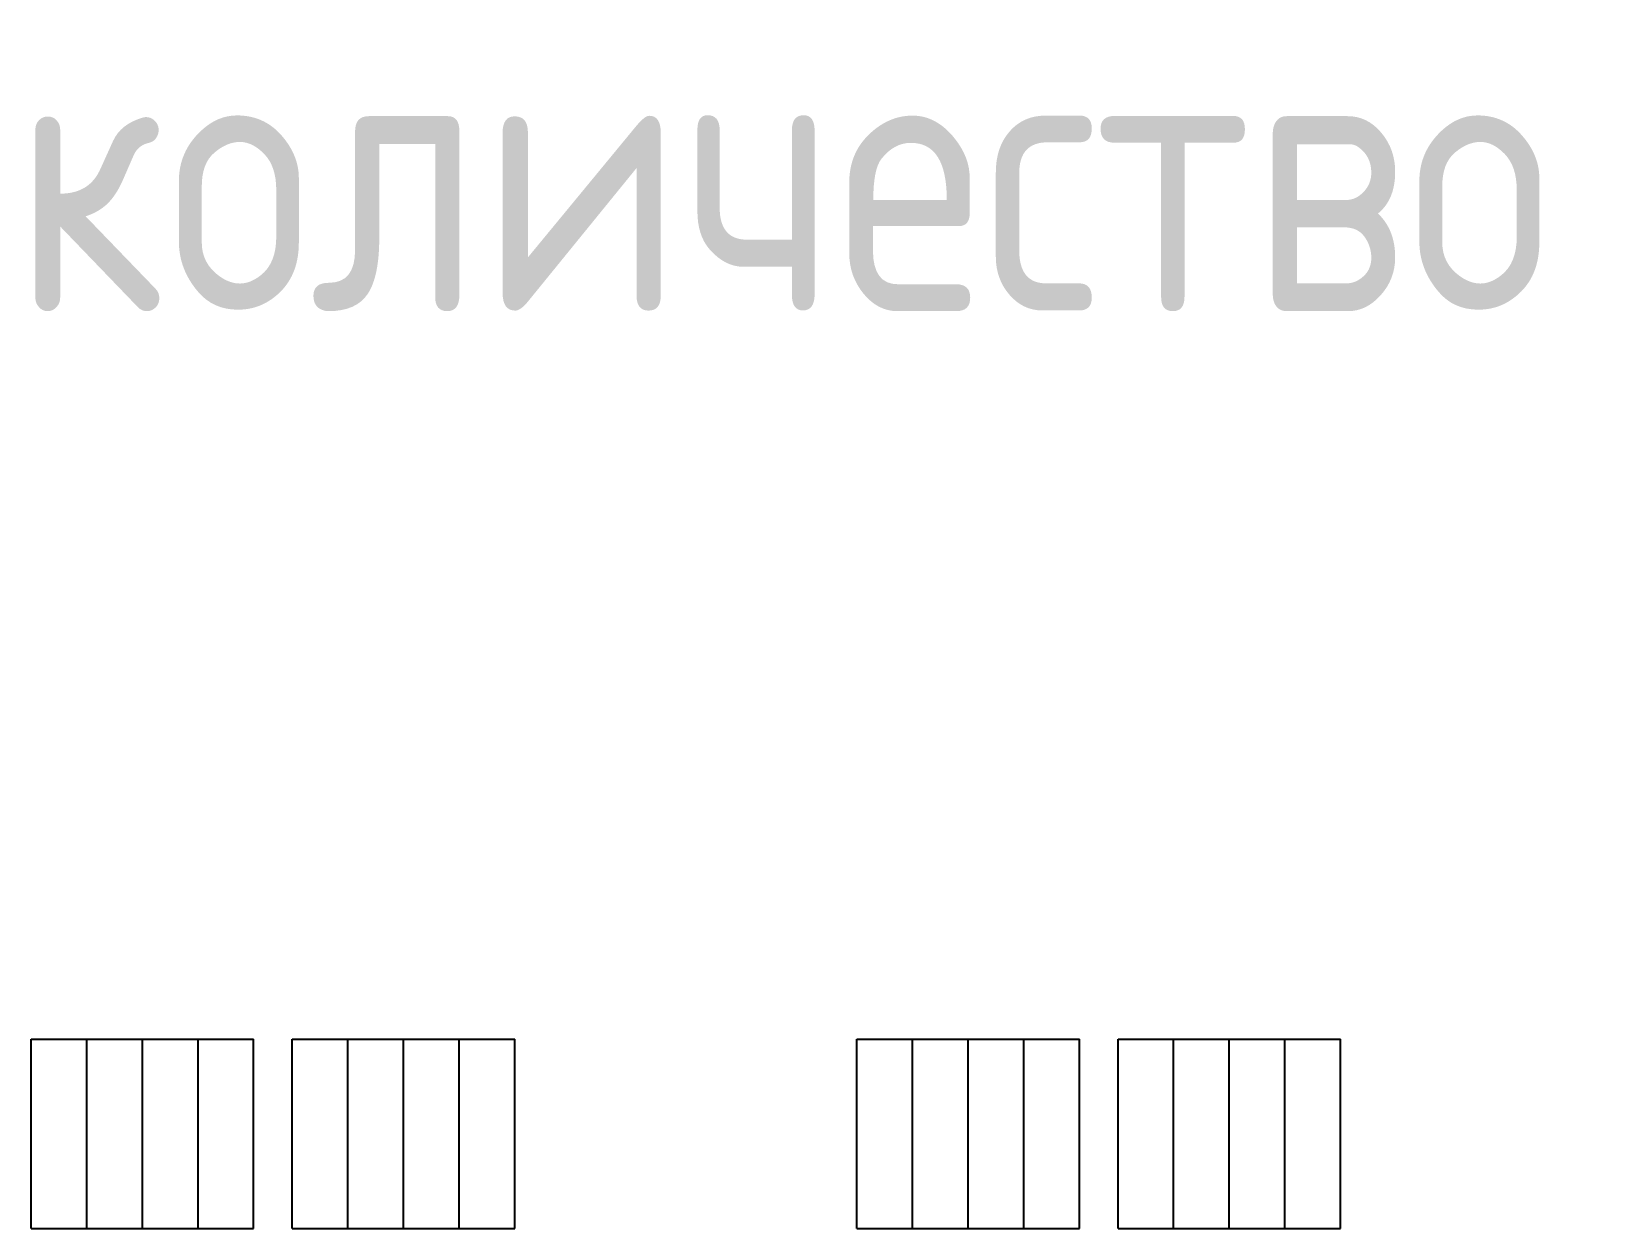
# Model space of a CAD drawing. Header units: millimetres. Extents: x 1235 to 19908, y 833 to 4314.
# Drawn here: x 4982 to 6108, y 2805 to 3666 of the extents above; entities that cross this region are included whole.
import ezdxf

# ---------------------------------------------------------------- set-up
doc = ezdxf.new("R2010")
doc.units = ezdxf.units.MM
doc.styles.add('GOST-A 3-1', font='', dxfattribs={"height": 3})
doc.styles.get('GOST-A 3-1').set_extended_font_data('GOST type A')

# ---------------------------------------------------------------- blocks, each defined once
blk = doc.blocks.new('*T49')
at = {"linetype": 'ByBlock', "lineweight": -2, "transparency": 16777216}
for p, q in [((0, 0), (0, 136.4)), ((0, 136.4), (160, 136.4)), ((40, 0), (40, 136.4)), ((80, 0), (80, 136.4)), ((120, 0), (120, 136.4)), ((160, 0), (160, 136.4)), ((187.8, 0), (187.8, 136.4)), ((187.8, 136.4), (347.8, 136.4)), ((227.8, 0), (227.8, 136.4)), ((267.8, 0), (267.8, 136.4)), ((307.8, 0), (307.8, 136.4)), ((347.8, 0), (347.8, 136.4)), ((594, 0), (594, 136.4)), ((594, 136.4), (754, 136.4)), ((634, 0), (634, 136.4)), ((674, 0), (674, 136.4)), ((714, 0), (714, 136.4)), ((754, 0), (754, 136.4)), ((781.8, 0), (781.8, 136.4)), ((781.8, 136.4), (941.8, 136.4)), ((821.8, 0), (821.8, 136.4)), ((861.8, 0), (861.8, 136.4)), ((901.8, 0), (901.8, 136.4)), ((941.8, 0), (941.8, 136.4)), ((1188, 0), (1188, 136.4)), ((1188, 136.4), (1348, 136.4)), ((1228, 0), (1228, 136.4)), ((1268, 0), (1268, 136.4)), ((1308, 0), (1308, 136.4)), ((1348, 0), (1348, 136.4)), ((1375.8, 0), (1375.8, 136.4)), ((1375.8, 136.4), (1535.8, 136.4)), ((1415.8, 0), (1415.8, 136.4)), ((1455.8, 0), (1455.8, 136.4)), ((1495.8, 0), (1495.8, 136.4)), ((1535.8, 0), (1535.8, 136.4)), ((0, 0), (160, 0)), ((187.8, 0), (347.8, 0)), ((594, 0), (754, 0)), ((1188, 0), (1348, 0)), ((1375.8, 0), (1535.8, 0)), ((781.8, 0), (941.8, 0))]:
    blk.add_line(p, q, dxfattribs=at)
blk = doc.blocks.new('*T207')
at = {"linetype": 'ByBlock', "lineweight": -2, "transparency": 16777216}
for p, q in [((0, 0), (0, 136.4)), ((0, 136.4), (160, 136.4)), ((40, 0), (40, 136.4)), ((80, 0), (80, 136.4)), ((120, 0), (120, 136.4)), ((160, 0), (160, 136.4)), ((0, 0), (160, 0))]:
    blk.add_line(p, q, dxfattribs=at)
blk = doc.blocks.new('*T208')
at = {"linetype": 'ByBlock', "lineweight": -2, "transparency": 16777216}
for p, q in [((0, 0), (0, 136.4)), ((0, 136.4), (160, 136.4)), ((40, 0), (40, 136.4)), ((80, 0), (80, 136.4)), ((120, 0), (120, 136.4)), ((160, 0), (160, 136.4)), ((0, 0), (160, 0))]:
    blk.add_line(p, q, dxfattribs=at)
blk = doc.blocks.new('*T209')
at = {"linetype": 'ByBlock', "lineweight": -2, "transparency": 16777216}
for p, q in [((0, 0), (0, 136.4)), ((0, 136.4), (160, 136.4)), ((40, 0), (40, 136.4)), ((80, 0), (80, 136.4)), ((120, 0), (120, 136.4)), ((160, 0), (160, 136.4)), ((0, 0), (160, 0))]:
    blk.add_line(p, q, dxfattribs=at)

msp = doc.modelspace()

# ---------------------------------------------------------------- block references
for name, p in [('*T49', (4982.2, 2804.8)), ('*T207', (5170, 2804.8)), ('*T208', (5576.2, 2804.8)), ('*T209', (5764, 2804.8))]:
    msp.add_blockref(name, p)

# ---------------------------------------------------------------- texts
at = {"style": 'GOST-A 3-1'}
msp.add_text('количество и название сигналов будет уточняться', height=200, dxfattribs=at).set_placement((4969.6, 3464.8))

doc.saveas('drawing.dxf')
